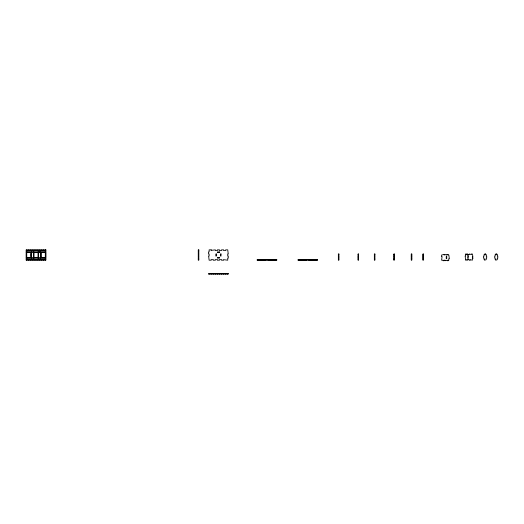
<?xml version="1.0" encoding="UTF-8"?>
<svg xmlns="http://www.w3.org/2000/svg" width="524" height="524" viewBox="0 0 524 524"><rect width="100%" height="100%" fill="white"/><g stroke="black" fill="none" stroke-linecap="round" stroke-linejoin="round"><path stroke-width="0.79" d="M26.2 250.374L45.837 250.374M198.282 250.374L198.799 250.374M26.2 251.926L45.837 251.926M198.282 251.926L198.799 251.926M26.2 252.444L31.885 252.444L31.885 251.926M45.837 252.444L40.151 252.444L40.151 251.926M45.319 253.472L45.837 253.472M26.2 253.989L26.717 253.989M30.851 253.989L31.368 253.989M33.431 253.989L33.949 253.989M38.082 253.989L38.599 253.989M40.669 253.989L41.186 253.989M45.319 253.989L45.837 253.989M198.282 253.989L198.799 253.989M45.319 254.507L45.837 254.507M338.36 254.507L338.877 254.507M358.056 254.507L358.573 254.507M374.352 254.507L374.87 254.507M393.799 254.507L394.317 254.507M411.274 254.507L411.792 254.507M422.881 254.507L423.399 254.507M26.2 255.024L26.717 255.024M30.851 255.024L31.368 255.024M45.319 255.542L45.837 255.542M411.274 255.542L411.792 255.542M422.881 255.542L423.399 255.542M26.2 256.059L26.717 256.059M30.851 256.059L31.368 256.059M33.431 256.059L33.949 256.059M38.082 256.059L38.599 256.059M40.669 256.059L41.186 256.059M45.319 256.059L45.837 256.059M198.282 256.059L198.799 256.059M338.36 256.059L338.877 256.059M358.056 256.059L358.573 256.059M374.352 256.059L374.87 256.059M393.799 256.059L394.317 256.059M411.274 256.059L411.792 256.059M45.319 256.577L45.837 256.577M411.274 256.577L411.792 256.577M422.881 256.577L423.399 256.577M338.36 257.094L338.877 257.094M358.056 257.094L358.573 257.094M26.2 257.605L31.885 257.605L31.885 258.122M45.837 257.605L40.151 257.605L40.151 258.122M411.274 257.605L411.792 257.605M422.881 257.605L423.399 257.605M26.2 258.122L45.837 258.122M198.282 258.122L198.799 258.122M338.36 258.122L338.877 258.122M358.056 258.122L358.573 258.122M374.352 258.122L374.87 258.122M393.799 258.122L394.317 258.122M411.274 258.122L411.792 258.122M411.274 258.64L411.792 258.64M422.881 258.64L423.399 258.64M26.2 259.675L45.837 259.675M198.282 259.675L198.799 259.675M338.36 259.675L338.877 259.675M358.056 259.675L358.573 259.675M374.352 259.675L374.87 259.675M393.799 259.675L394.317 259.675M411.274 259.675L411.792 259.675M422.881 259.675L423.399 259.675M317.072 259.675L317.072 260.192M316.038 259.675L316.038 260.192M315.003 259.675L315.003 260.192M313.968 259.675L313.968 260.192M312.933 259.675L312.933 260.192M312.422 259.675L312.422 260.192M311.904 259.675L311.904 260.192M311.387 259.675L311.387 260.192M310.87 259.675L310.87 260.192M310.352 259.675L310.352 260.192M309.835 259.675L309.835 260.192M308.8 259.675L308.8 260.192M306.737 259.675L306.737 260.192M305.702 259.675L305.702 260.192M305.184 259.675L305.184 260.192M304.667 259.675L304.667 260.192M303.638 259.675L303.638 260.192M303.121 259.675L303.121 260.192M302.603 259.675L302.603 260.192M301.569 259.675L301.569 260.192M300.534 259.675L300.534 260.192M299.499 259.675L299.499 260.192M298.47 259.675L298.47 260.192M276.259 259.675L276.259 260.192M275.224 259.675L275.224 260.192M274.196 259.675L274.196 260.192M273.161 259.675L273.161 260.192M272.126 259.675L272.126 260.192M271.609 259.675L271.609 260.192M271.091 259.675L271.091 260.192M270.574 259.675L270.574 260.192M270.063 259.675L270.063 260.192M269.546 259.675L269.546 260.192M269.028 259.675L269.028 260.192M267.993 259.675L267.993 260.192M265.93 259.675L265.93 260.192M264.895 259.675L264.895 260.192M264.378 259.675L264.378 260.192M263.86 259.675L263.86 260.192M262.825 259.675L262.825 260.192M262.308 259.675L262.308 260.192M261.79 259.675L261.79 260.192M260.762 259.675L260.762 260.192M259.727 259.675L259.727 260.192M258.692 259.675L258.692 260.192M257.657 259.675L257.657 260.192M227.73 273.626L227.73 274.144M225.667 273.626L225.667 274.144M223.597 273.626L223.597 274.144M221.534 273.626L221.534 274.144M219.464 273.626L219.464 274.144M217.401 273.626L217.401 274.144M215.331 273.626L215.331 274.144M213.268 273.626L213.268 274.144M211.198 273.626L211.198 274.144M209.128 273.626L209.128 274.144M45.319 249.856L45.319 260.192M44.285 251.926L44.285 252.444M44.285 257.605L44.285 258.122M43.25 249.856L43.25 250.374M43.25 251.926L43.25 252.444M43.25 257.605L43.25 258.122M43.25 259.675L43.25 260.192M42.215 251.926L42.215 252.444M42.215 257.605L42.215 258.122M41.186 249.856L41.186 250.374M41.186 251.926L41.186 258.122M41.186 259.675L41.186 260.192M40.669 251.926L40.669 258.122M39.634 251.926L39.634 252.444M39.117 249.856L39.117 250.374M39.117 251.926L39.117 252.444L32.92 252.444L32.92 251.926M39.117 258.122L39.117 257.605L32.92 257.605L32.92 258.122M39.117 259.675L39.117 260.192M38.599 251.926L38.599 258.122M38.082 251.926L38.082 258.122M37.053 249.856L37.053 250.374M37.053 251.926L37.053 252.444M37.053 257.605L37.053 258.122M37.053 259.675L37.053 260.192M34.984 249.856L34.984 250.374M34.984 251.926L34.984 252.444M34.984 257.605L34.984 258.122M34.984 259.675L34.984 260.192M33.949 251.926L33.949 258.122M33.431 251.926L33.431 258.122M32.92 249.856L32.92 250.374M32.92 259.675L32.92 260.192M31.368 251.926L31.368 258.122M30.851 249.856L30.851 250.374M30.851 251.926L30.851 258.122M30.851 259.675L30.851 260.192M29.816 251.926L29.816 252.444M29.816 257.605L29.816 258.122M28.781 249.856L28.781 250.374M28.781 251.926L28.781 252.444M28.781 257.605L28.781 258.122M28.781 259.675L28.781 260.192M27.752 251.926L27.752 252.444M27.752 257.605L27.752 258.122M26.717 249.856L26.717 260.192M45.837 249.856L26.2 249.856L26.2 260.192L45.837 260.192L45.837 249.856M198.799 249.856L198.282 249.856L198.282 260.192L198.799 260.192L198.799 249.856M211.198 249.856L209.128 249.856L209.128 251.926L208.618 251.926L208.618 253.989L209.128 253.989L209.128 256.059L208.618 256.059L209.128 260.192L211.198 260.192L211.198 259.675L213.268 259.675L213.268 260.192L215.331 260.192L215.331 259.675L217.401 259.675L217.401 260.192L219.464 260.192L219.464 259.675L221.534 259.675L221.534 260.192L223.597 260.192L223.597 259.675L227.73 260.192L227.73 258.122L228.248 258.122L228.248 256.059L227.73 256.059L227.73 253.989L228.248 253.989L227.73 249.856L225.667 249.856L225.667 250.374L223.597 250.374L223.597 249.856L221.534 249.856L221.534 250.374L219.464 250.374L219.464 249.856L217.401 249.856L217.401 250.374L215.331 250.374L215.331 249.856L211.198 250.374L211.198 249.856M219.464 251.926L217.401 251.926L217.401 252.444L219.464 252.444L219.464 251.926M216.366 253.989L215.849 253.989L215.849 256.059L216.366 256.059L216.366 253.989M221.017 253.989L220.499 253.989L220.499 256.059L221.017 256.059L221.017 253.989M338.877 253.989L338.36 253.989L338.36 260.192L338.877 260.192L338.877 253.989M358.573 253.989L358.056 253.989L358.056 260.192L358.573 260.192L358.573 253.989M374.87 253.989L374.352 253.989L374.352 260.192L374.87 260.192L374.87 253.989M394.317 253.989L393.799 253.989L393.799 260.192L394.317 260.192L394.317 253.989M411.792 253.989L411.274 253.989L411.274 260.192L411.792 260.192L411.792 253.989M423.399 253.989L422.881 253.989L422.881 260.192L423.399 260.192L423.399 253.989M466.177 253.989L465.659 253.989L465.659 256.059L465.142 256.059L465.659 260.192L466.177 260.192L466.177 259.675L467.729 260.192L467.729 258.64L468.246 258.64L468.246 259.675L469.281 259.675L469.281 260.192L470.31 260.192L470.31 259.675L472.379 260.192L472.379 258.64L472.897 258.64L472.897 257.605L472.379 257.605L472.379 256.577L472.897 256.577L472.379 253.989L471.345 253.989L471.345 254.507L469.281 253.989L469.281 254.507L468.246 254.507L468.246 255.542L467.729 255.542L467.729 253.989L467.212 253.989L467.212 254.507L466.177 254.507L466.177 253.989M485.669 253.989L484.635 253.989L484.635 254.507L484.117 254.507L484.117 256.059L483.6 256.059L483.6 258.122L484.117 258.122L484.117 259.675L484.635 259.675L484.635 260.192L486.187 259.675L486.187 258.122L486.704 258.122L486.704 256.059L486.187 256.059L486.187 254.507L485.669 254.507L485.669 253.989M496.765 253.989L495.73 253.989L495.73 254.507L495.219 254.507L495.219 256.059L494.702 256.059L494.702 258.122L495.219 258.122L495.219 259.675L495.73 259.675L495.73 260.192L497.283 259.675L497.283 258.122L497.8 258.122L497.8 256.059L497.283 256.059L497.283 254.507L496.765 254.507L496.765 253.989M444.169 254.507L441.581 255.024L441.581 256.577L442.099 256.577L441.581 260.192L443.134 260.192L443.134 260.71L444.169 260.71L444.169 260.192L445.197 260.192L445.197 260.71L447.267 260.192L447.267 260.71L448.302 260.71L448.302 260.192L448.819 260.192L448.819 258.64L449.337 258.64L448.819 255.024L448.302 255.024L448.302 254.507L447.267 254.507L447.267 255.024L446.232 255.024L446.232 254.507L444.169 255.024L444.169 254.507M446.749 256.577L446.232 256.577L446.232 258.64L446.749 258.64L446.749 256.577M468.246 256.577L467.729 256.577L467.729 257.605L468.246 257.605L468.246 256.577M219.464 257.605L217.401 257.605L217.401 258.122L219.464 258.122L219.464 257.605M276.777 259.675L257.14 259.675L257.14 260.192L276.777 260.192L276.777 259.675M317.583 259.675L297.953 259.675L297.953 260.192L317.583 260.192L317.583 259.675M228.248 273.626L208.618 273.626L208.618 274.144L228.248 274.144L228.248 273.626"/></g></svg>
